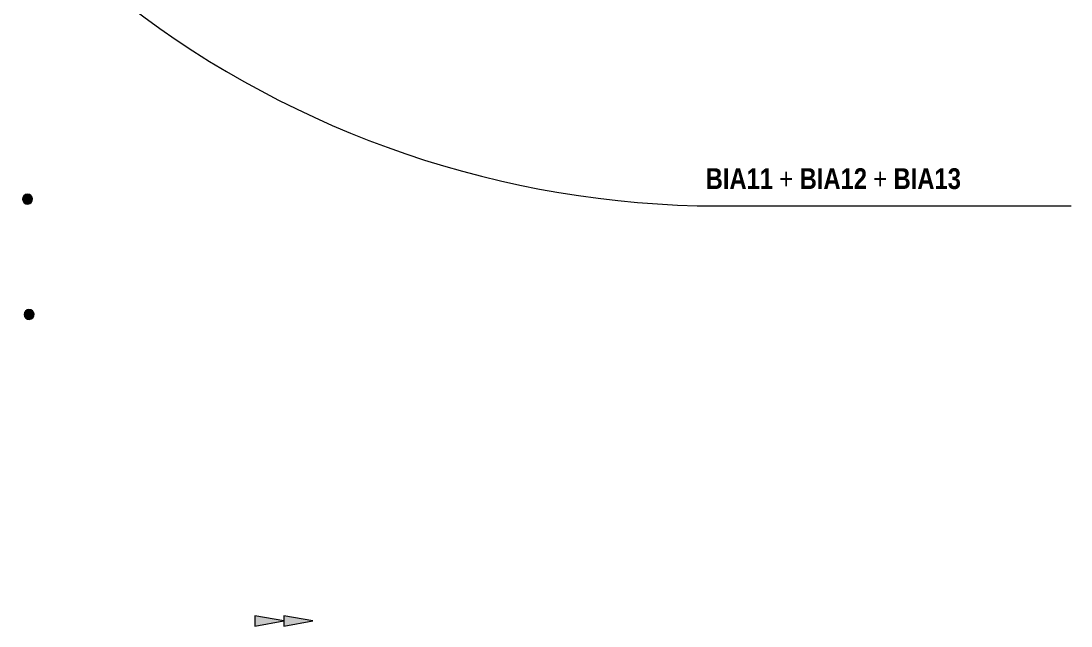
# Model space of a CAD drawing. Header units: metres. Extents: x 296 to 343, y 3 to 1213.
# Drawn here: x 319.562 to 322.091, y 1208.55 to 1210.007 of the extents above; entities that cross this region are included whole.
import ezdxf

# ---------------------------------------------------------------- set-up
doc = ezdxf.new("R2010")
doc.units = ezdxf.units.M
for name, color, linetype, lineweight in [('A-ANNO-NOTE', 7, 'Continuous', 9), ('A-DETL', 7, 'Continuous', 13), ('G-ANNO-TEXT', 7, 'Continuous', 9)]:
    doc.layers.add(name, color=color, linetype=linetype, lineweight=lineweight)
doc.styles.add('Arial Narrow', font='ARIALN.TTF', dxfattribs={"height": 0.05})
doc.styles.add('Arial Narrow_B', font='ARIALNB.TTF', dxfattribs={"height": 0.05})

# ---------------------------------------------------------------- blocks, each defined once
blk = doc.blocks.new('CS_Arrowhead - CS_Arrowhead-6323874-DRG-2873182 - PLAN - Dependent 1')
at = {"layer": 'A-ANNO-NOTE'}
blk.add_hatch(color=256, dxfattribs=at).paths.add_polyline_path([(0.0035, -0.00062), (0, 0), (0.0035, 0.00062)])
at = {"layer": 'A-ANNO-NOTE', "lineweight": 13}
for p, q in [((0.0035, 0.00062), (0, 0)), ((0.0035, -0.00062), (0.0035, 0.00062)), ((0, 0), (0.0035, -0.00062))]:
    blk.add_line(p, q, dxfattribs=at)
blk = doc.blocks.new('WGA_GAN_Dot - Dot_Symbol-7573409-DRG-2873182 - PLAN - Dependent 1')
at = {"layer": 'A-ANNO-NOTE', "lineweight": 13}
h = blk.add_hatch(color=256, dxfattribs=at)
edge = h.paths.add_edge_path()
edge.add_arc((0, 0), 0.0006, 0, 180)
edge.add_arc((0, 0), 0.0006, 180, 360)
at = {"layer": 'A-ANNO-NOTE'}
for start, end in [(360, 180), (180, 360)]:
    blk.add_arc((0, 0), 0.0006, start, end, dxfattribs=at)

msp = doc.modelspace()

# ---------------------------------------------------------------- linework, layer by layer
at = {"layer": 'A-DETL'}
msp.add_line((321.1914, 1209.5623), (322.0914, 1209.5623), dxfattribs=at)
msp.add_arc((321.2452, 1211.9031), 2.3414, 231.3179, 268.6821, dxfattribs=at)

# ---------------------------------------------------------------- block references
at = {"layer": 'A-ANNO-NOTE'}
for name, p, xscale, yscale, zscale, rotation in [('WGA_GAN_Dot - Dot_Symbol-7573409-DRG-2873182 - PLAN - Dependent 1', (319.5784, 1209.5781), 20, 20, 20, 24.82593178624249), ('WGA_GAN_Dot - Dot_Symbol-7573409-DRG-2873182 - PLAN - Dependent 1', (319.582, 1209.3006), 20, 20, 20, 24.82593178624249), ('CS_Arrowhead - CS_Arrowhead-6323874-DRG-2873182 - PLAN - Dependent 1', (320.1957, 1208.5627), 20.00000000000001, 20.00000000000001, 20.00000000000001, 180), ('CS_Arrowhead - CS_Arrowhead-6323874-DRG-2873182 - PLAN - Dependent 1', (320.2657, 1208.5627), 20.00000000000001, 20.00000000000001, 20.00000000000001, 180)]:
    msp.add_blockref(name, p, dxfattribs=dict(at, xscale=xscale, yscale=yscale, zscale=zscale, rotation=rotation))

# ---------------------------------------------------------------- texts
at = {"layer": 'G-ANNO-TEXT', "insert": (321.2115, 1209.6524), "char_height": 0.05, "attachment_point": 1, "style": 'Arial Narrow_B', "bg_fill": 3, "box_fill_scale": 1, "bg_fill_color": 256, "bg_fill_transparency": 0}
msp.add_mtext('BIA11', dxfattribs=at)

# ---------------------------------------------------------------- next in the draw order: texts
at = {"layer": 'G-ANNO-TEXT', "insert": (321.3729, 1209.6524), "char_height": 0.05, "attachment_point": 1, "style": 'Arial Narrow', "bg_fill": 3, "box_fill_scale": 1, "bg_fill_color": 256, "bg_fill_transparency": 0}
msp.add_mtext(' + ', dxfattribs=at)

# ---------------------------------------------------------------- next in the draw order: texts
at = {"layer": 'G-ANNO-TEXT', "insert": (321.4378, 1209.6524), "char_height": 0.05, "attachment_point": 1, "style": 'Arial Narrow_B', "bg_fill": 3, "box_fill_scale": 1, "bg_fill_color": 256, "bg_fill_transparency": 0}
msp.add_mtext('BIA12', dxfattribs=at)

# ---------------------------------------------------------------- next in the draw order: texts
at = {"layer": 'G-ANNO-TEXT', "insert": (321.5992, 1209.6524), "char_height": 0.05, "attachment_point": 1, "style": 'Arial Narrow', "bg_fill": 3, "box_fill_scale": 1, "bg_fill_color": 256, "bg_fill_transparency": 0}
msp.add_mtext(' + ', dxfattribs=at)

# ---------------------------------------------------------------- next in the draw order: texts
at = {"layer": 'G-ANNO-TEXT', "insert": (321.664, 1209.6524), "char_height": 0.05, "attachment_point": 1, "style": 'Arial Narrow_B', "bg_fill": 3, "box_fill_scale": 1, "bg_fill_color": 256, "bg_fill_transparency": 0}
msp.add_mtext('BIA13', dxfattribs=at)

doc.saveas('drawing.dxf')
